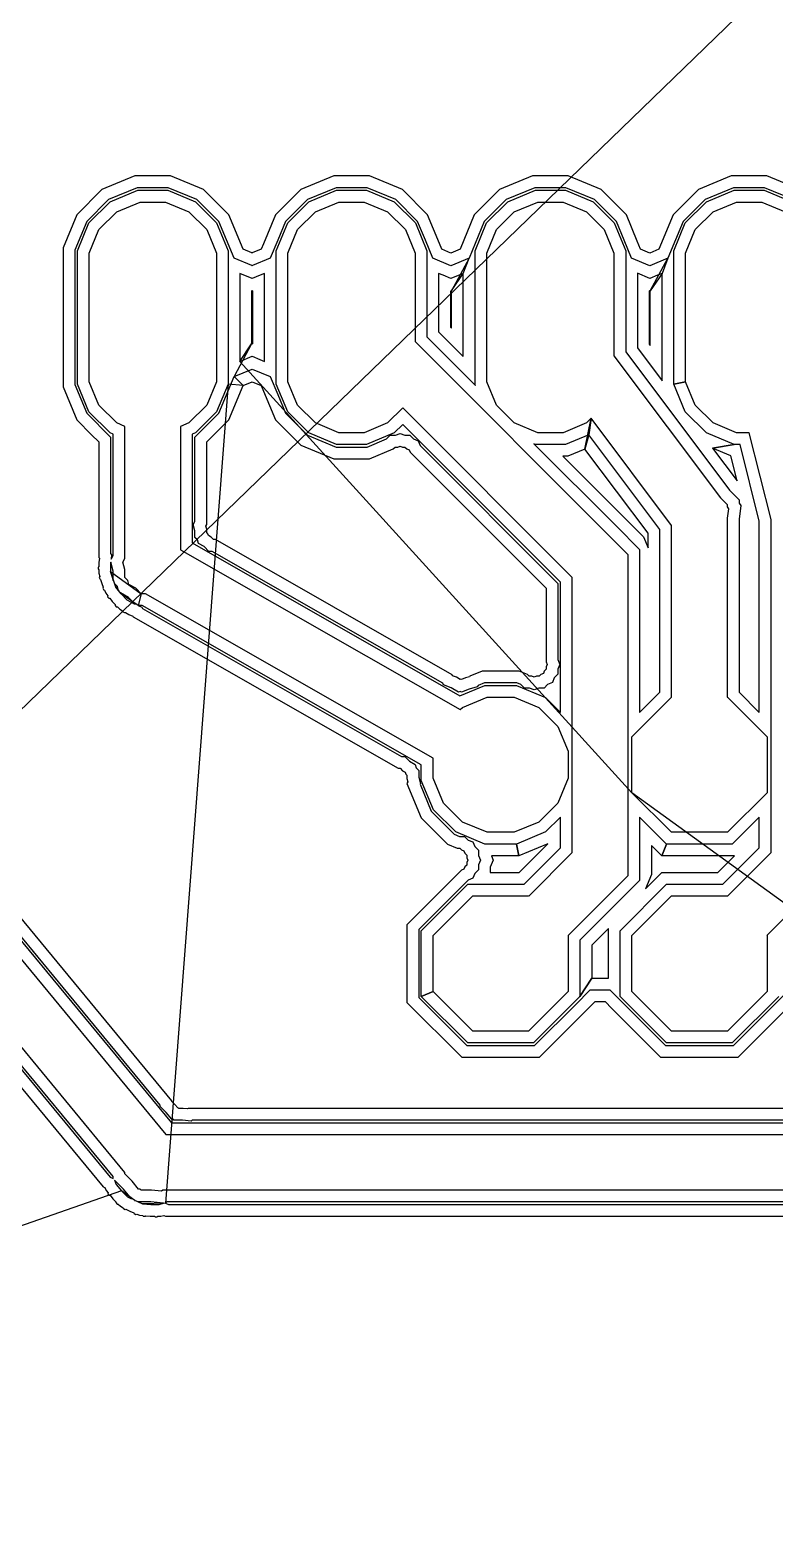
# Model space of a CAD drawing. Extents: x -122 to 0, y 0 to 97.
# Drawn here: x -102.53 to -93.02, y 20.01 to 39.23 of the extents above; entities that cross this region are included whole.
import ezdxf

# ---------------------------------------------------------------- set-up
doc = ezdxf.new("R2010")
doc.units = 0
doc.layers.add('milling', color=1, linetype='CONTINUOUS')
doc.layers.add('rapid_move', color=62, linetype='CONTINUOUS')

msp = doc.modelspace()

# ---------------------------------------------------------------- linework, layer by layer
at = {"layer": 'milling'}
for p, q in [((-112.6744, 39.4978), (-100.7974, 25.1205)), ((-112.5244, 39.5518), (-100.7268, 25.2705)), ((-100.8711, 25.4973), (-112.4128, 39.4689)), ((-100.7211, 25.5514), (-112.3017, 39.57)), ((-101.4705, 24.5831), (-113.4044, 39.0295)), ((-101.3205, 24.6371), (-113.2934, 39.1305)), ((-113.5005, 38.858), (-101.6004, 24.4526)), ((-113.3506, 38.9122), (-101.5085, 24.5769)), ((-101.1928, 37.3663), (-101.614, 37.1919)), ((-100.737, 37.3663), (-101.1928, 37.3663)), ((-100.3158, 37.1919), (-100.737, 37.3663)), ((-98.6528, 37.3663), (-99.074, 37.1919)), ((-98.197, 37.3663), (-98.6528, 37.3663)), ((-97.7758, 37.1919), (-98.197, 37.3663)), ((-96.1128, 37.3663), (-96.534, 37.1919)), ((-95.657, 37.3663), (-96.1128, 37.3663)), ((-95.2358, 37.1919), (-95.657, 37.3663)), ((-93.5728, 37.3663), (-93.994, 37.1919)), ((-93.117, 37.3663), (-93.5728, 37.3663)), ((-92.6958, 37.1919), (-93.117, 37.3663)), ((-101.614, 37.1919), (-101.9365, 36.8694)), ((-101.1629, 37.2163), (-101.5291, 37.0646)), ((-101.5103, 37.0365), (-101.1565, 37.1831)), ((-100.7668, 37.2163), (-101.1629, 37.2163)), ((-101.1565, 37.1831), (-100.7734, 37.1831)), ((-100.7734, 37.1831), (-100.4196, 37.0365)), ((-100.4007, 37.0647), (-100.7668, 37.2163)), ((-99.9933, 36.8694), (-100.3158, 37.1919)), ((-99.074, 37.1919), (-99.3965, 36.8694)), ((-98.6229, 37.2163), (-98.9891, 37.0647)), ((-98.9703, 37.0365), (-98.6165, 37.1831)), ((-98.2269, 37.2163), (-98.6229, 37.2163)), ((-98.6165, 37.1831), (-98.2334, 37.1831)), ((-98.2334, 37.1831), (-97.8796, 37.0365)), ((-97.8607, 37.0647), (-98.2269, 37.2163)), ((-97.4533, 36.8694), (-97.7758, 37.1919)), ((-96.534, 37.1919), (-96.8565, 36.8694)), ((-96.0829, 37.2163), (-96.4491, 37.0647)), ((-96.4303, 37.0365), (-96.0765, 37.1831)), ((-95.6869, 37.2163), (-96.0829, 37.2163)), ((-96.0765, 37.1831), (-95.6934, 37.1831)), ((-95.6934, 37.1831), (-95.3396, 37.0365)), ((-95.3207, 37.0647), (-95.6869, 37.2163)), ((-94.9133, 36.8693), (-95.2358, 37.1919)), ((-93.994, 37.1919), (-94.3165, 36.8694)), ((-93.5429, 37.2163), (-93.9091, 37.0646)), ((-93.8903, 37.0365), (-93.5365, 37.1831)), ((-93.1469, 37.2163), (-93.5429, 37.2163)), ((-93.5365, 37.1831), (-93.1534, 37.1831)), ((-93.1534, 37.1831), (-92.7996, 37.0365)), ((-92.7807, 37.0646), (-93.1469, 37.2163)), ((-101.5291, 37.0646), (-101.8092, 36.7845)), ((-101.7811, 36.7657), (-101.5103, 37.0365)), ((-101.654, 36.6808), (-101.4254, 36.9094)), ((-101.4254, 36.9094), (-101.1267, 37.0331)), ((-101.1267, 37.0331), (-100.8032, 37.0331)), ((-100.8032, 37.0331), (-100.5045, 36.9094)), ((-100.5045, 36.9094), (-100.2759, 36.6808)), ((-100.4196, 37.0365), (-100.1488, 36.7657)), ((-100.1205, 36.7845), (-100.4007, 37.0647)), ((-98.9891, 37.0647), (-99.2692, 36.7846)), ((-99.2411, 36.7657), (-98.9703, 37.0365)), ((-99.114, 36.6808), (-98.8854, 36.9094)), ((-98.8854, 36.9094), (-98.5867, 37.0331)), ((-98.5867, 37.0331), (-98.2632, 37.0331)), ((-98.2632, 37.0331), (-97.9645, 36.9094)), ((-97.9645, 36.9094), (-97.7359, 36.6808)), ((-97.8796, 37.0365), (-97.6088, 36.7657)), ((-97.5806, 36.7846), (-97.8607, 37.0647)), ((-96.4491, 37.0647), (-96.7293, 36.7845)), ((-96.7011, 36.7657), (-96.4303, 37.0365)), ((-96.574, 36.6808), (-96.3454, 36.9094)), ((-96.3454, 36.9094), (-96.0467, 37.0331)), ((-96.0467, 37.0331), (-95.7232, 37.0331)), ((-95.7232, 37.0331), (-95.4245, 36.9094)), ((-95.4245, 36.9094), (-95.1959, 36.6808)), ((-95.3396, 37.0365), (-95.0688, 36.7657)), ((-95.0405, 36.7845), (-95.3207, 37.0647)), ((-93.9091, 37.0646), (-94.1892, 36.7846)), ((-94.1611, 36.7657), (-93.8903, 37.0365)), ((-94.034, 36.6808), (-93.8054, 36.9094)), ((-93.8054, 36.9094), (-93.5067, 37.0331)), ((-93.5067, 37.0331), (-93.1832, 37.0331)), ((-93.1832, 37.0331), (-92.8845, 36.9094)), ((-101.9365, 36.8694), (-102.1109, 36.4481)), ((-101.8092, 36.7845), (-101.9609, 36.4183)), ((-101.9277, 36.4119), (-101.7811, 36.7657)), ((-100.1488, 36.7657), (-100.0022, 36.4119)), ((-99.9263, 36.3154), (-100.1205, 36.7845)), ((-99.8115, 36.4302), (-99.9933, 36.8694)), ((-99.3965, 36.8694), (-99.5501, 36.4984)), ((-99.3877, 36.4119), (-99.2411, 36.7657)), ((-99.2692, 36.7846), (-99.3677, 36.5469)), ((-97.6088, 36.7657), (-97.4622, 36.4119)), ((-97.4822, 36.5469), (-97.5806, 36.7846)), ((-97.3013, 36.5021), (-97.4533, 36.8694)), ((-96.8565, 36.8694), (-97.0383, 36.4302)), ((-96.7293, 36.7845), (-96.9235, 36.3154)), ((-96.8477, 36.4119), (-96.7011, 36.7657)), ((-95.0688, 36.7657), (-94.9222, 36.4119)), ((-94.9421, 36.547), (-95.0405, 36.7845)), ((-94.7745, 36.5344), (-94.9133, 36.8693)), ((-94.3165, 36.8694), (-94.4982, 36.4303)), ((-94.1892, 36.7846), (-94.3834, 36.3155)), ((-94.3077, 36.4119), (-94.1611, 36.7657)), ((-101.7777, 36.3821), (-101.654, 36.6808)), ((-100.2759, 36.6808), (-100.1522, 36.3821)), ((-99.3676, 36.5469), (-99.4634, 36.3154)), ((-99.3677, 36.5469), (-99.3676, 36.5469)), ((-99.2377, 36.3821), (-99.114, 36.6808)), ((-97.7359, 36.6808), (-97.6122, 36.3821)), ((-97.3864, 36.3154), (-97.4822, 36.5469)), ((-96.6977, 36.3821), (-96.574, 36.6808)), ((-95.1959, 36.6808), (-95.0722, 36.3821)), ((-94.8463, 36.3155), (-94.9421, 36.547)), ((-94.7315, 36.4303), (-94.7745, 36.5344)), ((-94.1577, 36.3821), (-94.034, 36.6808)), ((-102.1109, 36.4481), (-102.1109, 34.6716)), ((-101.9609, 36.4183), (-101.9609, 34.7015)), ((-101.9277, 34.708), (-101.9277, 36.4119)), ((-101.7777, 34.7378), (-101.7777, 36.3821)), ((-100.1522, 36.3821), (-100.1522, 34.7378)), ((-100.0022, 36.4119), (-100.0022, 34.708)), ((-99.698, 36.3833), (-99.8115, 36.4302)), ((-99.6948, 36.382), (-99.698, 36.3833)), ((-99.6936, 36.3826), (-99.6948, 36.382)), ((-99.5782, 36.4302), (-99.6936, 36.3826)), ((-99.5501, 36.4984), (-99.5782, 36.4302)), ((-99.3877, 34.708), (-99.3877, 36.4119)), ((-99.2377, 34.7378), (-99.2377, 36.3821)), ((-97.6122, 36.3821), (-97.6122, 35.2501)), ((-97.4622, 36.4119), (-97.4622, 35.3122)), ((-97.2716, 36.4302), (-97.3013, 36.5021)), ((-97.155, 36.382), (-97.2716, 36.4302)), ((-97.0383, 36.4302), (-97.155, 36.382)), ((-96.8477, 34.708), (-96.8477, 36.4119)), ((-96.6977, 34.7378), (-96.6977, 36.3821)), ((-95.0722, 36.3821), (-95.0722, 35.0688)), ((-94.9222, 36.4119), (-94.9222, 35.1189)), ((-94.6149, 36.3821), (-94.7315, 36.4303)), ((-94.4982, 36.4303), (-94.6149, 36.3821)), ((-94.3077, 34.708), (-94.3077, 36.4119)), ((-94.1577, 34.7378), (-94.1577, 36.3821)), ((-99.7011, 36.2222), (-99.9263, 36.3154)), ((-99.6948, 36.2196), (-99.7011, 36.2222)), ((-99.6923, 36.2207), (-99.6948, 36.2196)), ((-99.4634, 36.3154), (-99.6923, 36.2207)), ((-97.155, 36.2196), (-97.3864, 36.3154)), ((-96.9235, 36.3154), (-97.155, 36.2196)), ((-96.9235, 36.3154), (-97.1477, 35.8979)), ((-96.9977, 36.1224), (-96.9235, 36.3154)), ((-94.6149, 36.2197), (-94.8463, 36.3155)), ((-94.3834, 36.3155), (-94.6149, 36.2197)), ((-94.6077, 35.898), (-94.3834, 36.3155)), ((-94.3834, 36.3155), (-94.4577, 36.1224)), ((-99.6949, 36.0572), (-99.8522, 36.1224)), ((-99.8522, 36.1224), (-99.8522, 34.9974)), ((-99.6948, 36.0573), (-99.6949, 36.0572)), ((-99.6947, 36.0572), (-99.6948, 36.0573)), ((-99.5907, 36.1004), (-99.6947, 36.0572)), ((-99.5377, 36.1223), (-99.5907, 36.1004)), ((-99.5377, 34.9975), (-99.5377, 36.1223)), ((-97.2537, 36.0981), (-97.3122, 36.1224)), ((-97.3122, 36.1224), (-97.3122, 35.3743)), ((-97.1551, 36.0572), (-97.2537, 36.0981)), ((-97.155, 36.0573), (-97.1551, 36.0572)), ((-96.9977, 36.1224), (-97.155, 36.0572)), ((-97.155, 36.0572), (-97.155, 36.0573)), ((-97.1477, 35.8979), (-96.9977, 36.1224)), ((-96.9977, 35.0597), (-96.9977, 36.1224)), ((-96.9977, 36.1224), (-96.9977, 36.1224)), ((-94.6149, 36.0573), (-94.7722, 36.1225)), ((-94.7722, 36.1225), (-94.7722, 35.1689)), ((-94.6148, 36.0574), (-94.6149, 36.0573)), ((-94.6147, 36.0573), (-94.6148, 36.0574)), ((-94.5161, 36.0982), (-94.6147, 36.0573)), ((-94.4577, 36.1224), (-94.6077, 35.898)), ((-94.4577, 36.1224), (-94.5161, 36.0982)), ((-94.4577, 34.7495), (-94.4577, 36.1224)), ((-99.6949, 35.8949), (-99.7022, 35.898)), ((-99.7022, 35.898), (-99.7022, 35.2218)), ((-99.6948, 35.895), (-99.6949, 35.8949)), ((-99.6947, 35.8949), (-99.6948, 35.895)), ((-99.6877, 35.8979), (-99.6947, 35.8949)), ((-99.6877, 35.2219), (-99.6877, 35.8979)), ((-97.1551, 35.8949), (-97.1622, 35.8979)), ((-97.1622, 35.8979), (-97.1622, 35.4365)), ((-97.155, 35.895), (-97.1551, 35.8949)), ((-97.1477, 35.8979), (-97.155, 35.8949)), ((-97.155, 35.8949), (-97.155, 35.895)), ((-97.1477, 35.4219), (-97.1477, 35.8979)), ((-94.6149, 35.895), (-94.6222, 35.8981)), ((-94.6222, 35.8981), (-94.6222, 35.2189)), ((-94.6148, 35.8951), (-94.6149, 35.895)), ((-94.6147, 35.895), (-94.6148, 35.8951)), ((-94.6077, 35.898), (-94.6147, 35.895)), ((-94.6077, 35.1995), (-94.6077, 35.898)), ((-94.6077, 35.898), (-94.6077, 35.898)), ((-97.3122, 35.3743), (-96.9977, 35.0597)), ((-97.1622, 35.4365), (-97.1477, 35.4219)), ((-99.7022, 35.2218), (-99.9263, 34.8044)), ((-99.8522, 34.9974), (-99.7022, 35.2218)), ((-99.7022, 35.2218), (-99.6949, 35.2249)), ((-99.7022, 35.2218), (-99.7022, 35.2218)), ((-99.6949, 35.2249), (-99.6948, 35.2248)), ((-99.6948, 35.2248), (-99.6947, 35.2249)), ((-99.6947, 35.2249), (-99.6877, 35.2219)), ((-97.6122, 35.2501), (-95.1026, 32.7405)), ((-97.4622, 35.3122), (-96.8403, 34.6903)), ((-94.6222, 35.2189), (-94.6077, 35.1995)), ((-99.8522, 34.9974), (-99.6949, 35.0626)), ((-99.6949, 35.0626), (-99.6948, 35.0625)), ((-99.6948, 35.0625), (-99.6947, 35.0626)), ((-99.6947, 35.0626), (-99.5961, 35.0217)), ((-99.5961, 35.0217), (-99.5377, 34.9975)), ((-95.0722, 35.0688), (-93.7105, 33.2533)), ((-94.9222, 35.1189), (-93.5971, 33.352)), ((-94.7722, 35.1689), (-94.4577, 34.7495)), ((-100.1205, 34.3354), (-99.9263, 34.8044)), ((-99.9263, 34.8044), (-99.6949, 34.9002)), ((-99.9263, 34.8044), (-99.8115, 34.6896)), ((-99.6949, 34.9002), (-99.4634, 34.8044)), ((-99.4634, 34.8044), (-99.3676, 34.5729)), ((-102.1109, 34.6716), (-101.9365, 34.2505)), ((-101.9609, 34.7015), (-101.8093, 34.3354)), ((-101.7811, 34.3542), (-101.9277, 34.708)), ((-101.654, 34.4391), (-101.7777, 34.7378)), ((-101.7777, 34.7378), (-101.7777, 34.7378)), ((-100.1522, 34.7378), (-100.2759, 34.4391)), ((-100.0022, 34.708), (-100.1488, 34.3542)), ((-99.8115, 34.6896), (-100.0022, 34.708)), ((-99.9933, 34.2505), (-99.8115, 34.6896)), ((-99.8115, 34.6896), (-99.6949, 34.7378)), ((-99.6949, 34.7378), (-99.5782, 34.6896)), ((-99.5782, 34.6896), (-99.5485, 34.6177)), ((-99.5485, 34.6177), (-99.3965, 34.2504)), ((-99.2411, 34.3542), (-99.3877, 34.708)), ((-99.114, 34.4391), (-99.2377, 34.7378)), ((-96.8403, 34.6903), (-96.8477, 34.708)), ((-96.574, 34.4391), (-96.6977, 34.7378)), ((-94.3077, 34.708), (-94.1577, 34.7378)), ((-94.1577, 34.7378), (-94.3077, 34.708)), ((-94.1611, 34.3542), (-94.3077, 34.708)), ((-94.034, 34.4391), (-94.1577, 34.7378)), ((-101.4254, 34.2105), (-101.654, 34.4391)), ((-100.2759, 34.4391), (-100.5045, 34.2105)), ((-99.3676, 34.5729), (-99.2692, 34.3352)), ((-98.8854, 34.2105), (-99.114, 34.4391)), ((-96.3454, 34.2105), (-96.574, 34.4391)), ((-93.8054, 34.2105), (-94.034, 34.4391)), ((-101.9365, 34.2505), (-101.743, 34.057)), ((-101.8093, 34.3354), (-101.5037, 34.03)), ((-101.5103, 34.0834), (-101.7811, 34.3542)), ((-100.4261, 34.03), (-100.1205, 34.3354)), ((-100.1488, 34.3542), (-100.4196, 34.0834)), ((-100.1868, 34.057), (-99.9933, 34.2505)), ((-99.3965, 34.2504), (-99.074, 33.9279)), ((-99.2692, 34.3352), (-98.9891, 34.0551)), ((-98.9703, 34.0834), (-99.2411, 34.3542)), ((-97.7715, 34.4036), (-97.9645, 34.2105)), ((-95.6055, 32.2376), (-97.7715, 34.4036)), ((-95.4431, 33.8782), (-95.3633, 34.2718)), ((-95.3633, 34.2718), (-95.4245, 34.2105)), ((-95.3633, 34.2718), (-95.3929, 34.0613)), ((-94.3355, 32.9014), (-95.3633, 34.2718)), ((-93.8903, 34.0834), (-94.1611, 34.3542)), ((-101.743, 34.057), (-101.7429, 34.057)), ((-101.7429, 34.057), (-101.6588, 33.9728)), ((-101.4705, 34.0669), (-101.5103, 34.0834)), ((-101.5037, 34.03), (-101.5037, 33.7794)), ((-101.4705, 32.5192), (-101.4705, 34.0669)), ((-101.3205, 34.1671), (-101.4254, 34.2105)), ((-101.3205, 32.4793), (-101.3205, 34.1671)), ((-100.5045, 34.2105), (-100.6094, 34.1671)), ((-100.6094, 34.1671), (-100.6094, 32.5912)), ((-100.4196, 34.0834), (-100.4594, 34.0669)), ((-100.4594, 34.0669), (-100.4594, 32.6783)), ((-100.4261, 34.0299), (-100.4261, 34.03)), ((-100.4261, 32.9534), (-100.4261, 34.0299)), ((-100.2761, 33.9678), (-100.1869, 34.057)), ((-100.1869, 34.057), (-100.1868, 34.057)), ((-98.9891, 34.0551), (-98.6229, 33.9035)), ((-98.6165, 33.9368), (-98.9703, 34.0834)), ((-98.5867, 34.0868), (-98.8854, 34.2105)), ((-98.2632, 34.0868), (-98.5867, 34.0868)), ((-97.9645, 34.2105), (-98.2632, 34.0868)), ((-97.8796, 34.0834), (-98.2334, 33.9368)), ((-97.9767, 34.0071), (-97.9307, 34.0532)), ((-97.9307, 34.0532), (-97.8656, 34.0532)), ((-97.7715, 34.1916), (-97.8796, 34.0834)), ((-97.8656, 34.0532), (-97.8056, 34.0781)), ((-97.8056, 34.0781), (-97.8056, 34.0781)), ((-97.8056, 34.0781), (-97.7454, 34.0532)), ((-95.7555, 32.1755), (-97.7715, 34.1916)), ((-97.7454, 34.0532), (-97.6802, 34.0532)), ((-97.6802, 34.0532), (-97.6342, 34.0071)), ((-96.0467, 34.0868), (-96.3454, 34.2105)), ((-95.7232, 34.0868), (-96.0467, 34.0868)), ((-95.4245, 34.2105), (-95.7232, 34.0868)), ((-95.3929, 34.0613), (-95.6934, 33.9368)), ((-95.3929, 34.0613), (-95.4431, 33.8782)), ((-94.4855, 32.8514), (-95.3929, 34.0613)), ((-93.5365, 33.9368), (-93.8903, 34.0834)), ((-93.5067, 34.0868), (-93.8054, 34.2105)), ((-93.3431, 34.0868), (-93.5067, 34.0868)), ((-93.0655, 32.9761), (-93.3431, 34.0868)), ((-101.6588, 33.9728), (-101.6537, 33.9678)), ((-101.6537, 33.9678), (-101.6537, 33.8415)), ((-101.6537, 33.8415), (-101.6537, 32.4903)), ((-100.2761, 32.9134), (-100.2761, 33.9678)), ((-99.074, 33.9279), (-98.6528, 33.7535)), ((-98.6229, 33.9035), (-98.2268, 33.9035)), ((-98.2334, 33.9368), (-98.6165, 33.9368)), ((-98.2268, 33.9035), (-97.9767, 34.0071)), ((-98.1969, 33.7535), (-97.8919, 33.8798)), ((-97.8919, 33.8798), (-97.8686, 33.9032)), ((-97.8686, 33.9032), (-97.8356, 33.9032)), ((-97.8356, 33.9032), (-97.8055, 33.9157)), ((-97.8055, 33.9157), (-97.8055, 33.9157)), ((-97.8055, 33.9157), (-97.7753, 33.9032)), ((-97.7753, 33.9032), (-97.7423, 33.9032)), ((-97.7423, 33.9032), (-97.7191, 33.8799)), ((-97.7191, 33.8799), (-97.6889, 33.8675)), ((-97.6889, 33.8675), (-97.6764, 33.8373)), ((-97.6764, 33.8373), (-95.9387, 32.0996)), ((-97.6342, 34.0071), (-97.5741, 33.9823)), ((-97.5741, 33.9823), (-97.5492, 33.9222)), ((-97.5492, 33.9222), (-95.7887, 32.1617)), ((-96.0765, 33.9368), (-96.0942, 33.9442)), ((-96.0942, 33.9442), (-95.0405, 32.8905)), ((-95.6934, 33.9368), (-96.0765, 33.9368)), ((-95.4431, 33.8782), (-95.6636, 33.7868)), ((-94.6355, 32.8014), (-95.4431, 33.8782)), ((-95.4431, 33.8782), (-95.4431, 33.8782)), ((-93.5365, 33.9368), (-93.812, 33.8886)), ((-93.812, 33.8886), (-93.5365, 33.9368)), ((-93.812, 33.8886), (-93.4982, 33.4701)), ((-93.5786, 33.792), (-93.812, 33.8886)), ((-93.4602, 33.9368), (-93.5365, 33.9368)), ((-93.2155, 32.9578), (-93.4602, 33.9368)), ((-101.5037, 33.7794), (-101.5037, 32.5417)), ((-98.6528, 33.7535), (-98.1969, 33.7535)), ((-95.6636, 33.7868), (-95.7248, 33.7868)), ((-95.7248, 33.7868), (-94.8786, 32.9407)), ((-93.4982, 33.4701), (-93.5786, 33.792)), ((-93.5971, 33.352), (-93.4744, 33.2294)), ((-93.7105, 33.2533), (-93.6244, 33.1673)), ((-93.6244, 33.1673), (-93.6244, 33.1386)), ((-93.6244, 33.1386), (-93.6071, 33.1155)), ((-93.6071, 33.1155), (-93.6244, 32.9943)), ((-93.4744, 33.2294), (-93.4744, 33.1885)), ((-93.4744, 33.1885), (-93.4499, 33.1558)), ((-93.4499, 33.1558), (-93.4744, 32.9839)), ((-100.4484, 32.9144), (-100.4261, 32.9534)), ((-100.4261, 32.8326), (-100.4484, 32.9144)), ((-100.2873, 32.8939), (-100.2761, 32.9134)), ((-100.2761, 32.8528), (-100.2873, 32.8939)), ((-95.0405, 32.8905), (-94.7444, 32.5944)), ((-94.8786, 32.9407), (-94.6942, 32.7563)), ((-94.3355, 30.7085), (-94.3355, 32.9014)), ((-93.6244, 32.9943), (-93.6244, 30.7085)), ((-93.4744, 32.9839), (-93.4744, 30.7728)), ((-93.2155, 30.5138), (-93.2155, 32.9578)), ((-93.0655, 28.7223), (-93.0655, 32.9761)), ((-100.4261, 32.7478), (-100.4261, 32.8326)), ((-100.3943, 32.7161), (-100.4261, 32.7478)), ((-100.3825, 32.6727), (-100.3943, 32.7161)), ((-100.2761, 32.8099), (-100.2761, 32.8528)), ((-100.26, 32.7939), (-100.2761, 32.8099)), ((-100.2541, 32.7721), (-100.26, 32.7939)), ((-100.2172, 32.7511), (-100.2541, 32.7721)), ((-100.1869, 32.7207), (-100.2172, 32.7511)), ((-100.1641, 32.7207), (-100.1869, 32.7207)), ((-97.1393, 30.9922), (-100.1641, 32.7207)), ((-95.1026, 32.7405), (-94.8944, 32.5323)), ((-94.6942, 32.7563), (-94.6355, 32.6144)), ((-94.6355, 32.6144), (-94.6355, 32.8014)), ((-94.4855, 30.7728), (-94.4855, 32.8514)), ((-101.6537, 32.4903), (-101.647, 32.4817)), ((-101.5037, 32.5417), (-101.4903, 32.5244)), ((-101.4903, 32.5244), (-101.4968, 32.4731)), ((-101.4968, 32.4731), (-101.4705, 32.5192)), ((-100.6094, 32.5912), (-97.0364, 30.5496)), ((-100.4594, 32.6783), (-97.0422, 30.7256)), ((-100.309, 32.6307), (-100.3825, 32.6727)), ((-100.249, 32.5707), (-100.309, 32.6307)), ((-100.204, 32.5707), (-100.249, 32.5707)), ((-97.2582, 30.8874), (-100.204, 32.5707)), ((-94.8944, 32.5323), (-94.8944, 28.7223)), ((-94.7444, 32.5944), (-94.7444, 30.5138)), ((-101.6615, 32.3673), (-101.6643, 32.3459)), ((-101.6643, 32.3459), (-101.6537, 32.3354)), ((-101.6537, 32.3751), (-101.6615, 32.3673)), ((-101.647, 32.4817), (-101.6537, 32.4289)), ((-101.6537, 32.4289), (-101.6537, 32.3751)), ((-101.6537, 32.3354), (-101.6537, 32.2926)), ((-101.502, 32.4327), (-101.5037, 32.419)), ((-101.5037, 32.419), (-101.5037, 32.419)), ((-101.5037, 32.419), (-101.5037, 32.313)), ((-101.4351, 32.1123), (-101.5037, 32.313)), ((-101.5037, 32.313), (-101.5037, 32.3128)), ((-101.5037, 32.313), (-101.1123, 32.0294)), ((-101.5037, 32.3128), (-101.5036, 32.3123)), ((-101.5036, 32.3123), (-101.5034, 32.3122)), ((-101.5034, 32.3122), (-101.4756, 32.2101)), ((-101.4705, 32.3172), (-101.502, 32.4327)), ((-101.4705, 32.1977), (-101.4705, 32.3172)), ((-101.3467, 32.4335), (-101.3205, 32.4793)), ((-101.3205, 32.3374), (-101.3467, 32.4335)), ((-101.3205, 32.2376), (-101.3205, 32.3374)), ((-101.6537, 32.2926), (-101.6425, 32.2515)), ((-101.6425, 32.2515), (-101.6499, 32.2386)), ((-101.6499, 32.2386), (-101.6415, 32.2184)), ((-101.6415, 32.2184), (-101.6318, 32.2129)), ((-101.6318, 32.2129), (-101.6177, 32.161)), ((-101.6177, 32.161), (-101.5974, 32.1121)), ((-101.5974, 32.1121), (-101.6016, 32.1019)), ((-101.4756, 32.2101), (-101.4705, 32.1977)), ((-101.4173, 32.1224), (-101.4545, 32.1596)), ((-101.4545, 32.1596), (-101.4351, 32.1123)), ((-101.37, 32.028), (-101.4351, 32.1123)), ((-101.4351, 32.1123), (-101.4035, 32.0717)), ((-101.4351, 32.1123), (-101.4351, 32.1123)), ((-101.4035, 32.0717), (-101.4173, 32.1224)), ((-101.2831, 32.2002), (-101.3205, 32.2376)), ((-101.2692, 32.1493), (-101.2831, 32.2002)), ((-101.1828, 32.1), (-101.2692, 32.1493)), ((-95.7887, 32.1617), (-95.7887, 31.9112)), ((-95.7555, 30.5138), (-95.7555, 32.1755)), ((-95.6055, 28.7223), (-95.6055, 32.2376)), ((-101.6016, 32.1019), (-101.5961, 32.0814)), ((-101.5961, 32.0814), (-101.5821, 32.0756)), ((-101.5821, 32.0756), (-101.566, 32.0363)), ((-101.566, 32.0363), (-101.5399, 32.0028)), ((-101.5399, 32.0028), (-101.5418, 31.9877)), ((-101.5418, 31.9877), (-101.5265, 31.9724)), ((-101.5265, 31.9724), (-101.5154, 31.971)), ((-101.5154, 31.971), (-101.4829, 31.9288)), ((-101.4829, 31.9288), (-101.445, 31.8911)), ((-101.2746, 31.9797), (-101.3785, 32.039)), ((-101.3785, 32.039), (-101.37, 32.028)), ((-101.1525, 31.8794), (-101.37, 32.028)), ((-101.37, 32.028), (-101.2951, 31.9533)), ((-101.2951, 31.9533), (-101.2951, 31.9531)), ((-101.2951, 31.9531), (-101.2949, 31.9528)), ((-101.2949, 31.9528), (-101.2948, 31.9529)), ((-101.2948, 31.9529), (-101.2026, 31.9001)), ((-101.1898, 31.8949), (-101.2746, 31.9797)), ((-101.1123, 32.0294), (-101.1828, 32.1)), ((-101.1123, 32.0294), (-101.1525, 31.8794)), ((-101.0593, 32.0294), (-101.1123, 32.0294)), ((-97.3835, 29.9289), (-101.0593, 32.0294)), ((-95.9387, 32.0996), (-95.9387, 31.9733)), ((-95.9387, 31.9733), (-95.9387, 31.1577)), ((-95.7887, 31.9112), (-95.7887, 31.1876)), ((-101.445, 31.8911), (-101.445, 31.8799)), ((-101.445, 31.8799), (-101.4317, 31.8627)), ((-101.4317, 31.8627), (-101.4168, 31.8627)), ((-101.4168, 31.8627), (-101.3865, 31.8323)), ((-101.3865, 31.8323), (-101.3496, 31.8113)), ((-101.3496, 31.8113), (-101.3457, 31.797)), ((-101.3457, 31.797), (-101.326, 31.7889)), ((-101.326, 31.7889), (-101.3153, 31.7918)), ((-101.3153, 31.7918), (-101.2689, 31.7652)), ((-101.2689, 31.7652), (-101.2196, 31.7449)), ((-101.2196, 31.7449), (-101.2154, 31.7347)), ((-101.2154, 31.7347), (-97.8287, 29.7994)), ((-101.2026, 31.9001), (-101.1898, 31.8949)), ((-101.0992, 31.8794), (-101.1525, 31.8794)), ((-101.1525, 31.8794), (-101.1049, 31.8598)), ((-101.1049, 31.8598), (-101.0965, 31.8395)), ((-97.5335, 29.8418), (-101.0992, 31.8794)), ((-101.0965, 31.8395), (-97.7888, 29.9494)), ((-95.9387, 31.1577), (-95.9262, 31.1274)), ((-95.7887, 31.1876), (-95.7638, 31.1274)), ((-97.1351, 30.982), (-97.1393, 30.9922)), ((-97.0857, 30.9616), (-97.1351, 30.982)), ((-97.0394, 30.9351), (-97.0857, 30.9616)), ((-96.9693, 30.9543), (-97.0185, 30.9338)), ((-96.9176, 30.9683), (-96.9693, 30.9543)), ((-96.9122, 30.9779), (-96.9176, 30.9683)), ((-96.7581, 31.0417), (-96.9122, 30.9779)), ((-96.2817, 31.0417), (-96.7581, 31.0417)), ((-96.1774, 30.9985), (-96.2817, 31.0417)), ((-96.1542, 30.9752), (-96.1774, 30.9985)), ((-96.1213, 30.9752), (-96.1542, 30.9752)), ((-96.0912, 30.9627), (-96.1213, 30.9752)), ((-96.0609, 30.9752), (-96.0912, 30.9627)), ((-96.0279, 30.9752), (-96.0609, 30.9752)), ((-96.0047, 30.9985), (-96.0279, 30.9752)), ((-95.9745, 31.0109), (-96.0047, 30.9985)), ((-95.962, 31.0412), (-95.9745, 31.0109)), ((-95.9387, 31.0644), (-95.962, 31.0412)), ((-95.9262, 31.1274), (-95.9387, 31.0973)), ((-95.9387, 31.0973), (-95.9387, 31.0644)), ((-95.8348, 30.9563), (-95.8597, 30.8961)), ((-95.7887, 31.0023), (-95.8348, 30.9563)), ((-95.7638, 31.1274), (-95.7887, 31.0674)), ((-95.7887, 31.0674), (-95.7887, 31.0023)), ((-97.2499, 30.8672), (-97.2582, 30.8874)), ((-97.1522, 30.8268), (-97.2499, 30.8672)), ((-97.0599, 30.774), (-97.1522, 30.8268)), ((-97.0387, 30.7798), (-97.0599, 30.774)), ((-97.0422, 30.7256), (-96.7216, 30.8585)), ((-97.0287, 30.938), (-97.0394, 30.9351)), ((-97.0184, 30.7714), (-97.0387, 30.7798)), ((-97.0185, 30.9338), (-97.0287, 30.938)), ((-96.9204, 30.8121), (-97.0184, 30.7714)), ((-96.8182, 30.8399), (-96.9204, 30.8121)), ((-96.8074, 30.8589), (-96.8182, 30.8399)), ((-96.7282, 30.8917), (-96.8074, 30.8589)), ((-96.3116, 30.8917), (-96.7282, 30.8917)), ((-96.7216, 30.8585), (-96.3183, 30.8585)), ((-96.3183, 30.8585), (-95.9458, 30.7042)), ((-96.2623, 30.8713), (-96.3116, 30.8917)), ((-96.2163, 30.8252), (-96.2623, 30.8713)), ((-96.1512, 30.8252), (-96.2163, 30.8252)), ((-96.0912, 30.8003), (-96.1512, 30.8252)), ((-96.031, 30.8252), (-96.0912, 30.8003)), ((-95.9658, 30.8252), (-96.031, 30.8252)), ((-95.9198, 30.8713), (-95.9658, 30.8252)), ((-95.8597, 30.8961), (-95.9198, 30.8713)), ((-94.7444, 30.5138), (-94.4855, 30.7728)), ((-93.4744, 30.7728), (-93.2155, 30.5138)), ((-97.0364, 30.5496), (-97.0091, 30.577)), ((-97.0091, 30.577), (-96.6918, 30.7085)), ((-96.6918, 30.7085), (-96.3481, 30.7085)), ((-96.3481, 30.7085), (-96.0308, 30.577)), ((-96.0308, 30.577), (-95.7879, 30.3341)), ((-95.9458, 30.7042), (-95.7555, 30.5138)), ((-94.8435, 30.2026), (-94.3376, 30.7085)), ((-94.3376, 30.7085), (-94.3355, 30.7085)), ((-93.6244, 30.7085), (-93.6223, 30.7085)), ((-93.6223, 30.7085), (-93.1164, 30.2026)), ((-95.7879, 30.3341), (-95.6564, 30.0168)), ((-94.8435, 29.4873), (-94.8435, 30.2026)), ((-93.1164, 30.2026), (-93.1164, 29.4873)), ((-95.6564, 30.0168), (-95.6564, 29.6731)), ((-97.8287, 29.7994), (-97.8059, 29.7994)), ((-97.8059, 29.7994), (-97.7756, 29.769)), ((-97.7888, 29.9494), (-97.7438, 29.9494)), ((-97.7438, 29.9494), (-97.6838, 29.8894)), ((-97.6838, 29.8894), (-97.6103, 29.8474)), ((-97.6103, 29.8474), (-97.5985, 29.804)), ((-97.5985, 29.804), (-97.5667, 29.7723)), ((-97.5335, 29.6433), (-97.5335, 29.8418)), ((-97.3835, 29.6731), (-97.3835, 29.9289)), ((-97.7756, 29.769), (-97.7387, 29.748)), ((-97.7387, 29.748), (-97.7328, 29.7262)), ((-97.7328, 29.7262), (-97.7167, 29.7102)), ((-97.7167, 29.7102), (-97.7167, 29.6673)), ((-97.7167, 29.6673), (-97.7055, 29.6262)), ((-97.7055, 29.6262), (-97.7167, 29.6067)), ((-97.7167, 29.6067), (-97.5346, 29.167)), ((-97.5667, 29.7723), (-97.5667, 29.6875)), ((-97.5667, 29.6875), (-97.5444, 29.6057)), ((-97.5444, 29.6057), (-97.5499, 29.5961)), ((-97.3792, 29.2708), (-97.5335, 29.6433)), ((-97.252, 29.3558), (-97.3835, 29.6731)), ((-95.6564, 29.6731), (-95.7879, 29.3558)), ((-97.5499, 29.5961), (-97.4074, 29.2519)), ((-94.3376, 28.9814), (-94.8435, 29.4873)), ((-93.1164, 29.4873), (-93.6223, 28.9814)), ((-97.4074, 29.2519), (-97.1129, 28.9574)), ((-97.0941, 28.9857), (-97.3792, 29.2708)), ((-97.0091, 29.1129), (-97.252, 29.3558)), ((-95.7879, 29.3558), (-96.0308, 29.1129)), ((-97.5346, 29.167), (-97.1978, 28.8302)), ((-96.6918, 28.9814), (-97.0091, 29.1129)), ((-96.0308, 29.1129), (-96.3481, 28.9814)), ((-95.7555, 29.1761), (-95.9458, 28.9857)), ((-95.7555, 28.7844), (-95.7555, 29.1761)), ((-94.3998, 28.8314), (-94.7444, 29.1761)), ((-94.7444, 29.1761), (-94.7444, 28.7844)), ((-93.2155, 29.1761), (-93.5601, 28.8314)), ((-93.2155, 28.7844), (-93.2155, 29.1761)), ((-97.1129, 28.9574), (-97.0455, 28.9295)), ((-96.7216, 28.8314), (-97.0941, 28.9857)), ((-97.0455, 28.9295), (-96.9803, 28.9295)), ((-96.9803, 28.9295), (-96.9343, 28.8834)), ((-96.9343, 28.8834), (-96.8741, 28.8585)), ((-96.8741, 28.8585), (-96.8493, 28.7984)), ((-96.3481, 28.9814), (-96.6918, 28.9814)), ((-95.9458, 28.9857), (-96.3183, 28.8314)), ((-95.9164, 28.8355), (-96.2885, 28.6814)), ((-96.2835, 28.4685), (-95.9164, 28.8355)), ((-93.6223, 28.9814), (-94.3376, 28.9814)), ((-97.1978, 28.8302), (-97.0752, 28.7795)), ((-97.0752, 28.7795), (-97.0424, 28.7795)), ((-97.0424, 28.7795), (-97.0193, 28.7563)), ((-97.0193, 28.7563), (-96.9889, 28.7438)), ((-96.9889, 28.7438), (-96.9764, 28.7134)), ((-96.9764, 28.7134), (-96.9532, 28.6903)), ((-96.9532, 28.6903), (-96.9532, 28.6574)), ((-96.9532, 28.6574), (-96.9407, 28.6272)), ((-96.8493, 28.7984), (-96.8032, 28.7524)), ((-96.8032, 28.7524), (-96.8032, 28.6873)), ((-96.8032, 28.6873), (-96.7783, 28.6271)), ((-96.3183, 28.8314), (-96.7216, 28.8314)), ((-96.2885, 28.6814), (-96.6385, 28.6814)), ((-96.6385, 28.6814), (-96.6159, 28.627)), ((-96.3183, 28.8314), (-96.2885, 28.6814)), ((-96.2885, 28.6814), (-96.3183, 28.8314)), ((-96.2214, 28.3185), (-95.7555, 28.7844)), ((-96.1608, 28.1669), (-95.6055, 28.7223)), ((-94.8944, 28.7223), (-94.8944, 28.4276)), ((-94.7444, 28.7844), (-94.7444, 28.3655)), ((-94.4619, 28.6814), (-94.5944, 28.814)), ((-94.5944, 28.814), (-94.5944, 28.7054)), ((-94.5944, 28.7054), (-94.5944, 28.4445)), ((-94.3998, 28.8314), (-94.4619, 28.6814)), ((-94.4619, 28.6814), (-94.3998, 28.8314)), ((-93.5305, 28.6814), (-94.4619, 28.6814)), ((-93.5601, 28.8314), (-94.3998, 28.8314)), ((-93.7434, 28.4685), (-93.5305, 28.6814)), ((-93.6813, 28.3185), (-93.2155, 28.7844)), ((-93.6208, 28.1669), (-93.0655, 28.7223)), ((-97.0193, 28.498), (-97.7167, 27.8006)), ((-96.9889, 28.5105), (-97.0193, 28.498)), ((-96.9764, 28.5409), (-96.9889, 28.5105)), ((-96.9532, 28.564), (-96.9764, 28.5409)), ((-96.9407, 28.6272), (-96.9532, 28.5969)), ((-96.9532, 28.5969), (-96.9532, 28.564)), ((-96.8493, 28.4559), (-96.8742, 28.3957)), ((-96.8032, 28.5019), (-96.8493, 28.4559)), ((-96.7783, 28.6271), (-96.8032, 28.5671)), ((-96.8032, 28.5671), (-96.8032, 28.5019)), ((-96.6159, 28.627), (-96.6532, 28.5371)), ((-96.6532, 28.5371), (-96.6532, 28.4685)), ((-96.6532, 28.4685), (-96.2835, 28.4685)), ((-94.6713, 28.2591), (-94.4619, 28.4685)), ((-94.4619, 28.4685), (-93.7434, 28.4685)), ((-96.9344, 28.3708), (-97.5667, 27.7385)), ((-97.5335, 27.7248), (-96.9398, 28.3185)), ((-96.9398, 28.3185), (-96.2214, 28.3185)), ((-96.8742, 28.3957), (-96.9344, 28.3708)), ((-94.8944, 28.4276), (-95.658, 27.6641)), ((-94.7444, 28.3655), (-95.5064, 27.6035)), ((-94.9935, 27.7248), (-94.3998, 28.3185)), ((-94.5944, 28.4445), (-94.6713, 28.2591)), ((-94.3998, 28.3185), (-93.6813, 28.3185)), ((-92.3544, 28.4276), (-93.118, 27.6641)), ((-97.3835, 27.6626), (-96.8776, 28.1685)), ((-96.8776, 28.1685), (-96.1623, 28.1685)), ((-96.1623, 28.1685), (-96.1608, 28.1669)), ((-94.8435, 27.6626), (-94.3376, 28.1685)), ((-94.3376, 28.1685), (-93.6223, 28.1685)), ((-93.6223, 28.1685), (-93.6208, 28.1669)), ((-97.7167, 27.8006), (-97.7167, 26.8092)), ((-97.5667, 27.7385), (-97.5667, 26.8713)), ((-97.5335, 26.8851), (-97.5335, 27.7248)), ((-95.1435, 27.7544), (-95.3564, 27.5414)), ((-95.1435, 27.1193), (-95.1435, 27.7544)), ((-94.9935, 26.8851), (-94.9935, 27.7248)), ((-97.3835, 26.9473), (-97.3835, 27.6626)), ((-95.658, 27.6641), (-95.6564, 27.6626)), ((-95.6564, 27.6626), (-95.6564, 26.9473)), ((-95.5064, 27.6035), (-95.5064, 26.8851)), ((-95.3564, 27.5414), (-95.3564, 27.1193)), ((-94.8435, 26.9473), (-94.8435, 27.6626)), ((-93.118, 27.6641), (-93.1164, 27.6626)), ((-93.1164, 27.6626), (-93.1164, 26.9473)), ((-95.5064, 26.8851), (-95.3564, 27.1193)), ((-95.3564, 27.1193), (-95.5064, 26.8851)), ((-95.3564, 27.1193), (-95.1435, 27.1193)), ((-97.5335, 26.8851), (-97.3835, 26.9473)), ((-97.3835, 26.9473), (-97.5335, 26.8851)), ((-96.8776, 26.4414), (-97.3835, 26.9473)), ((-95.6564, 26.9473), (-96.1623, 26.4414)), ((-95.5523, 26.7922), (-95.388, 26.9564)), ((-95.388, 26.9564), (-95.3752, 26.9693)), ((-95.3752, 26.9693), (-95.1247, 26.9693)), ((-95.1247, 26.9693), (-94.9476, 26.7922)), ((-94.3376, 26.4414), (-94.8435, 26.9473)), ((-93.1164, 26.9473), (-93.6223, 26.4414)), ((-93.5463, 26.2581), (-92.8351, 26.9693)), ((-97.7167, 26.8092), (-97.0156, 26.1081)), ((-97.5667, 26.8713), (-96.9535, 26.2581)), ((-96.9398, 26.2914), (-97.5335, 26.8851)), ((-95.5064, 26.8851), (-96.1001, 26.2914)), ((-96.0863, 26.2581), (-95.5523, 26.7921)), ((-96.0242, 26.1081), (-95.4023, 26.73)), ((-95.5523, 26.7921), (-95.5523, 26.7922)), ((-95.4023, 26.7301), (-95.3247, 26.8076)), ((-95.4023, 26.73), (-95.4023, 26.7301)), ((-95.3247, 26.8076), (-95.3131, 26.8193)), ((-95.3131, 26.8193), (-95.1868, 26.8193)), ((-95.1868, 26.8193), (-95.0976, 26.7301)), ((-95.0976, 26.7301), (-94.4756, 26.1081)), ((-94.3998, 26.2914), (-94.9935, 26.8851)), ((-94.9476, 26.7922), (-94.4135, 26.2581)), ((-92.9664, 26.8851), (-93.5601, 26.2914)), ((-93.4842, 26.1081), (-92.773, 26.8193)), ((-96.1623, 26.4414), (-96.8776, 26.4414)), ((-93.6223, 26.4414), (-94.3376, 26.4414)), ((-96.9535, 26.2581), (-96.0863, 26.2581)), ((-96.1001, 26.2914), (-96.9398, 26.2914)), ((-94.4135, 26.2581), (-93.5463, 26.2581)), ((-93.5601, 26.2914), (-94.3998, 26.2914)), ((-97.0156, 26.1081), (-96.0242, 26.1081)), ((-94.4756, 26.1081), (-93.4842, 26.1081)), ((-100.8711, 25.4808), (-100.8711, 25.4973)), ((-100.7928, 25.4026), (-100.8711, 25.4808)), ((-100.7221, 25.3169), (-100.7928, 25.4026)), ((-100.7211, 25.5429), (-100.7211, 25.5514)), ((-100.6811, 25.503), (-100.7211, 25.5429)), ((-100.646, 25.4604), (-100.6811, 25.503)), ((-100.6378, 25.4596), (-100.646, 25.4604)), ((-100.6319, 25.4537), (-100.6378, 25.4596)), ((-100.5758, 25.4537), (-100.6319, 25.4537)), ((-100.5203, 25.4484), (-100.5758, 25.4537)), ((-100.5139, 25.4537), (-100.5203, 25.4484)), ((-87.6705, 25.4537), (-100.5139, 25.4537)), ((-100.7268, 25.2705), (-87.3897, 25.2705)), ((-100.7056, 25.3154), (-100.7221, 25.3169)), ((-100.694, 25.3037), (-100.7056, 25.3154)), ((-100.5832, 25.3037), (-100.694, 25.3037)), ((-100.4727, 25.2932), (-100.5832, 25.3037)), ((-100.46, 25.3037), (-100.4727, 25.2932)), ((-87.6888, 25.3037), (-100.46, 25.3037)), ((-100.7974, 25.1205), (-87.2726, 25.1205)), ((-101.3205, 24.6176), (-101.3205, 24.6371)), ((-101.2279, 24.5251), (-101.3205, 24.6176)), ((-101.6004, 24.4526), (-101.577, 24.443)), ((-101.577, 24.443), (-101.5617, 24.4058)), ((-101.5085, 24.5769), (-101.4705, 24.5611)), ((-101.4705, 24.5611), (-101.4705, 24.5831)), ((-101.3396, 24.4247), (-101.4548, 24.5398)), ((-101.4548, 24.5398), (-101.4318, 24.4843)), ((-101.4318, 24.4843), (-101.4318, 24.4843)), ((-101.4318, 24.4843), (-101.3638, 24.4019)), ((-101.2354, 24.2985), (-101.3396, 24.4247)), ((-101.1453, 24.425), (-101.2279, 24.5251)), ((-101.126, 24.4232), (-101.1453, 24.425)), ((-101.1123, 24.4094), (-101.126, 24.4232)), ((-101.5617, 24.4058), (-101.5361, 24.3749)), ((-101.5361, 24.3749), (-101.5373, 24.3631)), ((-101.5373, 24.3631), (-101.5191, 24.345)), ((-101.5191, 24.345), (-101.5107, 24.3442)), ((-101.5107, 24.3442), (-101.4755, 24.3014)), ((-101.4755, 24.3014), (-101.4357, 24.2618)), ((-101.4357, 24.2618), (-101.4357, 24.2533)), ((-101.4357, 24.2533), (-101.4191, 24.2332)), ((-101.4191, 24.2332), (-101.4073, 24.2332)), ((-101.4073, 24.2332), (-101.3789, 24.2047)), ((-101.1946, 24.2768), (-101.3638, 24.4019)), ((-101.3638, 24.4019), (-101.2886, 24.3267)), ((-101.2886, 24.3267), (-101.2354, 24.2985)), ((-101.1938, 24.2789), (-101.1995, 24.2794)), ((-101.1995, 24.2794), (-101.1946, 24.2768)), ((-101.0962, 24.2361), (-101.1946, 24.2768)), ((-101.1946, 24.2768), (-101.1898, 24.2748)), ((-101.1946, 24.2768), (-101.1946, 24.2768)), ((-101.1898, 24.2748), (-101.1938, 24.2789)), ((-100.9893, 24.2594), (-101.1525, 24.2594)), ((-101.1525, 24.2594), (-101.0962, 24.2361)), ((-100.9819, 24.4094), (-101.1123, 24.4094)), ((-100.8001, 24.2454), (-101.0962, 24.2361)), ((-101.0962, 24.2361), (-100.9908, 24.2261)), ((-101.0962, 24.2361), (-101.0962, 24.2361)), ((-100.9908, 24.2261), (-100.8839, 24.2261)), ((-100.8259, 24.2439), (-100.9893, 24.2594)), ((-100.852, 24.397), (-100.9819, 24.4094)), ((-100.8839, 24.2261), (-100.8259, 24.2439)), ((-100.837, 24.4094), (-100.852, 24.397)), ((-87.0388, 24.4094), (-100.837, 24.4094)), ((-100.7831, 24.2594), (-100.8001, 24.2454)), ((-100.8001, 24.2454), (-100.7635, 24.2261)), ((-87.0572, 24.2594), (-100.7831, 24.2594)), ((-100.7635, 24.2261), (-87.1822, 24.2261)), ((-101.3789, 24.2047), (-101.3433, 24.1859)), ((-101.3433, 24.1859), (-101.3399, 24.1746)), ((-101.3399, 24.1746), (-101.3157, 24.1646)), ((-101.3157, 24.1646), (-101.3076, 24.1671)), ((-101.3076, 24.1671), (-101.2582, 24.1408)), ((-101.2582, 24.1408), (-101.2068, 24.1196)), ((-101.2068, 24.1196), (-101.2036, 24.1118)), ((-101.2036, 24.1118), (-101.1811, 24.0999)), ((-101.1811, 24.0999), (-101.1702, 24.1044)), ((-101.1702, 24.1044), (-101.1332, 24.089)), ((-101.1332, 24.089), (-101.093, 24.0852)), ((-101.093, 24.0852), (-101.0855, 24.0761)), ((-101.0855, 24.0761), (-101.0596, 24.0761)), ((-101.0596, 24.0761), (-101.0532, 24.0814)), ((-101.0532, 24.0814), (-100.9977, 24.0761)), ((-100.9977, 24.0761), (-100.9417, 24.0761)), ((-100.9417, 24.0761), (-100.9358, 24.0702)), ((-100.9358, 24.0702), (-100.9101, 24.0677)), ((-100.9101, 24.0677), (-100.9018, 24.0761)), ((-100.9018, 24.0761), (-100.8615, 24.0761)), ((-100.8615, 24.0761), (-100.823, 24.0879)), ((-100.823, 24.0879), (-100.8008, 24.0761)), ((-100.8008, 24.0761), (-87.1408, 24.0761))]:
    msp.add_line(p, q, dxfattribs=at)
at = {"layer": 'rapid_move'}
for p, q in [((-113.5435, 20.0063), (-86.8585, 45.8283)), ((-94.8435, 29.4873), (-99.8522, 34.9974)), ((-100.0022, 34.708), (-100.8001, 24.2454)), ((-82.0305, 20.1895), (-94.8435, 29.4873)), ((-101.3638, 24.4019), (-113.4778, 20.1599))]:
    msp.add_line(p, q, dxfattribs=at)

doc.saveas('drawing.dxf')
